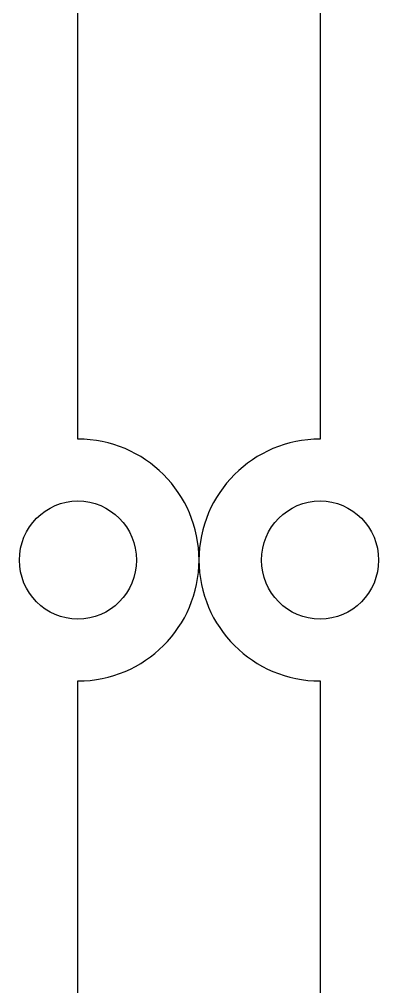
# Model space of a CAD drawing. Extents: x 0 to 771, y 958 to 1701.
# Drawn here: x 646.6 to 680.3, y 1487.7 to 1578.4 of the extents above; entities that cross this region are included whole.
import ezdxf

# ---------------------------------------------------------------- set-up
doc = ezdxf.new("R2010")
doc.units = 0
doc.layers.add('H0114_Printing', color=7, linetype='CONTINUOUS')

msp = doc.modelspace()

# ---------------------------------------------------------------- linework, layer by layer
at = {"layer": 'H0114_Printing', "color": 1}
for points in [[(652.093084, 1539.047062), (652.093084, 1672.178058)], [(674.770683, 1672.188058), (674.770683, 1539.047062)], [(652.093084, 1455.391064), (652.093084, 1516.370062)], [(674.770683, 1516.370062), (674.770683, 1455.391064)]]:
    msp.add_lwpolyline(points, dxfattribs=at)
for points in [[(646.613084, 1527.708062)], [(669.290683, 1527.708062)]]:
    msp.add_lwpolyline(points, close=True, dxfattribs=at)
for points in [[(663.432083, 1527.708062), (663.432083, 1533.971062), (658.356084, 1539.047062), (652.093084, 1539.047062)], [(674.770683, 1539.047062), (668.508683, 1539.047062), (663.431683, 1533.971062), (663.431683, 1527.708062)], [(646.613084, 1527.708062), (646.613084, 1530.771062), (649.067084, 1533.253062), (652.093084, 1533.253062)], [(652.093084, 1533.253062), (655.120084, 1533.253062), (657.574084, 1530.771062), (657.574084, 1527.708062)], [(669.290683, 1527.708062), (669.290683, 1530.771062), (671.743683, 1533.253062), (674.770683, 1533.253062)], [(674.770683, 1533.253062), (677.797683, 1533.253062), (680.250683, 1530.771062), (680.250683, 1527.708062)], [(652.093084, 1522.164062), (649.067084, 1522.164062), (646.613084, 1524.646062), (646.613084, 1527.708062)], [(657.574084, 1527.708062), (657.574084, 1524.646062), (655.120084, 1522.164062), (652.093084, 1522.164062)], [(652.093084, 1516.370062), (658.356084, 1516.370062), (663.432083, 1521.446062), (663.432083, 1527.708062)], [(663.431683, 1527.708062), (663.431683, 1521.446062), (668.508683, 1516.370062), (674.770683, 1516.370062)], [(674.770683, 1522.164062), (671.743683, 1522.164062), (669.290683, 1524.646062), (669.290683, 1527.708062)], [(680.250683, 1527.708062), (680.250683, 1524.646062), (677.797683, 1522.164062), (674.770683, 1522.164062)]]:
    msp.add_open_spline(points, degree=3, dxfattribs=at)

doc.saveas('drawing.dxf')
